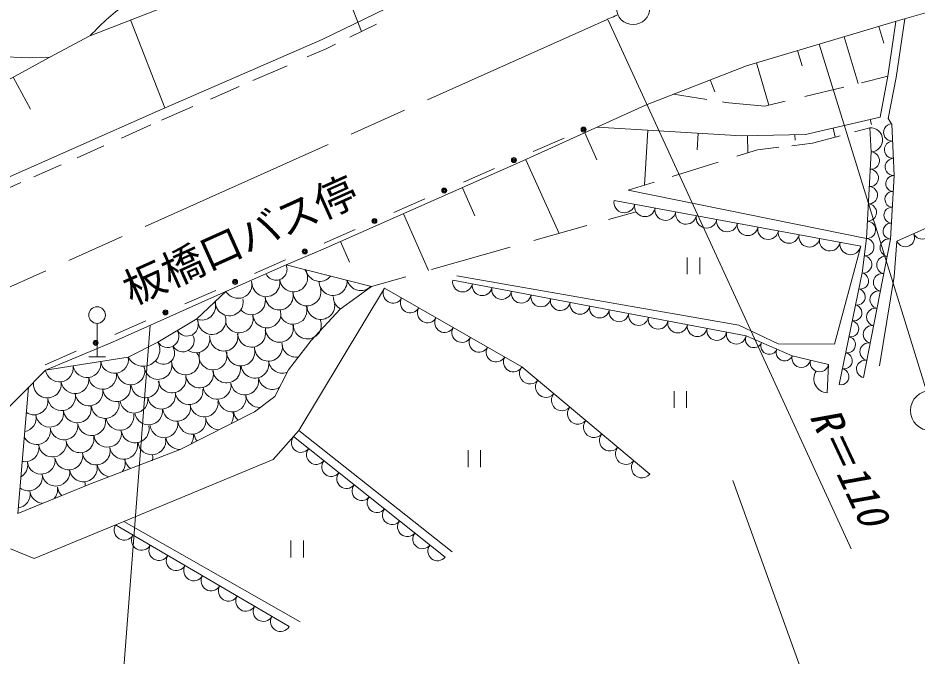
# Model space of a CAD drawing. Units: millimetres, scale not verified. Extents: x 40000 to 680000, y 20000 to 380000.
# Drawn here: x 227379 to 281135, y 270882 to 309014 of the extents above; entities that cross this region are included whole.
import ezdxf
from ezdxf.enums import TextEntityAlignment as Align

# ---------------------------------------------------------------- set-up
doc = ezdxf.new("R2010")
doc.units = ezdxf.units.MM
doc.header["$LTSCALE"] = 1000
doc.linetypes.add('CHAIN', pattern=[18.5, 12, -1.5, 3.5, -1.5])
for name, color, linetype, lineweight in [('M-BGD', 7, 'Continuous', 13), ('M-BMK', 2, 'CHAIN', 13), ('M-BMK-SRVR', 3, 'Continuous', 13), ('M-STR-HTXT', 7, 'Continuous', 13), ('M-STR-STR3', 7, 'Continuous', 13), ('M-TTL-TXT', 7, 'Continuous', 13)]:
    doc.layers.add(name, color=color, linetype=linetype, lineweight=lineweight)
doc.styles.add('ＭＳ ゴシック', font='')
doc.styles.get('ＭＳ ゴシック').set_extended_font_data('MS Gothic')

msp = doc.modelspace()

# ---------------------------------------------------------------- linework, layer by layer
at = {"layer": 'M-BGD'}
for p, q in [((231636, 307937), (247745, 314191)), ((247927, 308207), (245884, 313469)), ((251274, 310503), (245561, 307722)), ((285515, 310426), (279823, 308795)), ((236155, 303638), (234113, 308899)), ((248819, 308641), (247213, 307859)), ((279823, 308795), (270937, 306158)), ((279874, 308809), (279388, 305531)), ((280402, 308961), (279882, 305448)), ((279144, 307501), (278846, 308505)), ((229029, 306530), (231636, 307937)), ((245561, 307722), (235725, 303451)), ((277616, 305099), (276787, 307894)), ((245812, 307177), (244677, 306684)), ((246374, 307450), (245812, 307177)), ((274260, 306145), (273987, 307063)), ((211199, 296783), (229029, 306530)), ((225261, 306761), (228051, 306623)), ((228051, 306623), (229300, 306676)), ((243466, 306158), (241421, 305270)), ((270937, 306158), (264897, 303798)), ((272280, 303799), (271528, 306333)), ((228123, 303574), (227087, 305468)), ((277814, 305148), (279388, 305531)), ((279388, 305531), (278927, 303095)), ((279882, 305448), (279418, 303002)), ((240600, 304914), (238884, 304169)), ((269054, 304591), (268773, 305312)), ((274431, 304323), (276751, 304888)), ((266572, 304452), (268559, 304142)), ((264897, 303798), (257574, 300467)), ((269496, 303995), (269668, 303968)), ((269668, 303968), (272028, 303737)), ((272028, 303737), (273245, 304034)), ((235725, 303451), (219481, 296250)), ((237842, 303716), (235966, 302902)), ((274464, 302044), (278927, 303095)), ((278403, 302641), (278330, 302954)), ((279606, 302685), (279418, 303002)), ((279765, 299596), (279632, 302687)), ((235328, 302619), (233569, 301839)), ((261999, 300546), (261270, 302149)), ((262021, 302490), (270642, 301967)), ((264843, 299018), (265042, 302307)), ((267993, 301138), (268053, 302124)), ((276248, 301895), (276121, 302434)), ((278317, 302450), (277403, 302205)), ((278400, 301006), (278317, 302450)), ((258189, 301028), (260041, 301838)), ((270642, 301967), (274464, 302044)), ((271012, 300955), (270992, 301974)), ((273840, 301704), (273833, 302031)), ((276532, 301971), (274889, 301530)), ((232512, 301370), (230917, 300663)), ((271598, 301138), (270353, 300748)), ((272865, 301289), (271598, 301138)), ((274889, 301530), (273652, 301383)), ((259738, 296137), (257735, 300540)), ((278109, 295839), (278400, 301006)), ((229969, 300243), (228320, 299512)), ((257574, 300467), (245633, 295193)), ((254021, 299208), (255873, 300017)), ((269247, 300401), (266488, 299535)), ((279556, 295804), (279765, 299596)), ((227559, 299175), (225998, 298483)), ((265410, 299196), (263873, 298714)), ((254697, 297192), (253956, 298869)), ((263873, 298714), (278109, 295839)), ((249853, 297387), (251705, 298196)), ((263019, 298109), (277767, 295379)), ((251918, 293931), (250425, 297309)), ((262679, 296967), (264335, 297434)), ((245685, 295566), (247537, 296375)), ((258225, 295710), (261387, 296602)), ((281943, 296578), (279932, 295669)), ((278109, 295839), (277846, 293775)), ((277943, 287518), (279556, 295804)), ((279932, 295669), (279770, 293561)), ((245633, 295193), (243412, 294256)), ((247198, 294430), (246660, 295646)), ((252096, 293982), (256800, 295308)), ((277767, 295379), (276199, 289514)), ((267399, 293699), (267399, 294699)), ((268149, 294699), (268149, 293699)), ((243412, 294256), (239123, 292368)), ((241517, 293745), (243369, 294555)), ((243412, 294256), (248514, 292971)), ((248514, 292971), (250571, 293551)), ((270480, 290647), (253613, 293610)), ((277846, 293775), (276480, 287101)), ((279770, 293561), (278893, 288225)), ((248514, 292971), (246640, 291603)), ((253381, 293349), (270915, 290009)), ((237348, 291925), (239201, 292734)), ((239826, 292678), (238065, 291026)), ((249290, 292860), (244166, 284353)), ((257511, 288164), (249290, 292860)), ((239123, 292368), (233034, 289644)), ((246640, 291603), (244917, 289744)), ((233180, 290104), (235033, 290913)), ((238065, 291026), (235751, 289643)), ((272831, 289544), (270480, 290647)), ((244917, 289744), (243556, 287976)), ((270915, 290009), (273673, 288818)), ((233034, 289644), (229027, 287969)), ((235751, 289643), (233977, 288742)), ((276199, 289514), (272831, 289544)), ((229012, 288283), (230865, 289092)), ((233977, 288742), (229027, 287969)), ((273673, 288818), (275850, 288295)), ((265160, 281753), (257511, 288164)), ((275850, 288295), (275763, 286611)), ((229027, 287969), (222842, 281716)), ((243556, 287976), (242739, 286388)), ((227365, 279406), (228013, 286944)), ((266606, 285705), (266606, 286705)), ((267356, 286705), (267356, 285705)), ((242739, 286388), (241515, 285482)), ((241515, 285482), (237070, 283215)), ((244166, 284353), (242636, 282618)), ((243848, 283992), (252924, 276793)), ((244166, 284353), (253340, 277108)), ((237070, 283215), (231719, 281174)), ((254290, 282178), (254290, 283178)), ((255040, 283178), (255040, 282178)), ((242636, 282618), (233706, 278916)), ((231719, 281174), (227365, 279406)), ((233706, 278916), (228353, 276709)), ((233216, 278714), (243600, 272641)), ((233706, 278916), (244254, 272925)), ((243703, 276778), (243703, 277778)), ((244453, 277778), (244453, 276778)), ((228353, 276709), (226935, 277290))]:
    msp.add_line(p, q, dxfattribs=at)
for centre, radius in [((261199, 302343), 150), ((261199, 302343), 100), ((261199, 302343), 50), ((257031, 300523), 150), ((257031, 300523), 100), ((257031, 300523), 50), ((252863, 298702), 150), ((252863, 298702), 100), ((252863, 298702), 50), ((248695, 296881), 150), ((248695, 296881), 100), ((248695, 296881), 50), ((244527, 295060), 150), ((244527, 295060), 100), ((244527, 295060), 50), ((240359, 293240), 150), ((240359, 293240), 100), ((240359, 293240), 50), ((236191, 291419), 150), ((236191, 291419), 100), ((236191, 291419), 50), ((232023, 289598), 150), ((232023, 289598), 100), ((232023, 289598), 50)]:
    msp.add_circle(centre, radius, dxfattribs=at)
for centre, radius, start, end in [((279654, 302172), 516, 92.4528, 272.4529), ((278358, 301728), 723, 273.3011, 93.3011), ((279698, 301142), 516, 92.4528, 272.4529), ((278371, 300489), 518, 266.7816, 86.7816), ((279743, 300111), 516, 92.4528, 272.4529), ((278313, 299456), 518, 266.7816, 86.7816), ((279738, 299122), 475, 86.8457, 266.8457), ((278255, 298422), 518, 266.7816, 86.7816), ((279686, 298174), 475, 86.8457, 266.8457), ((263634, 297995), 625, 169.5104, 349.5104), ((264863, 297768), 625, 169.5104, 349.5104), ((278196, 297389), 518, 266.7816, 86.7816), ((266092, 297540), 625, 169.5104, 349.5104), ((267321, 297313), 625, 169.5104, 349.5104), ((279634, 297226), 475, 86.8457, 266.8457), ((268550, 297085), 625, 169.5104, 349.5104), ((269779, 296858), 625, 169.5104, 349.5104), ((271008, 296630), 625, 169.5104, 349.5104), ((278138, 296355), 518, 266.7816, 86.7816), ((279582, 296278), 475, 86.8457, 266.8457), ((272237, 296403), 625, 169.5104, 349.5104), ((273466, 296175), 625, 169.5104, 349.5104), ((281441, 296351), 552, 204.2983, 24.2983), ((274695, 295947), 625, 169.5104, 349.5104), ((275924, 295720), 625, 169.5104, 349.5104), ((278043, 295323), 520, 262.7361, 82.7361), ((279455, 295286), 528, 78.9868, 258.9867), ((280435, 295896), 552, 204.2983, 24.2983), ((277153, 295492), 625, 169.5104, 349.5104), ((277912, 294291), 520, 262.7361, 82.7361), ((279253, 294250), 528, 78.9868, 258.9867), ((242814, 293993), 653, 203.7585, 23.7585), ((243861, 293481), 835, 187.1034, 36.0815), ((245424, 294105), 835, 190.2987, 321.433), ((277749, 293299), 487, 258.4337, 78.4337), ((279052, 293214), 528, 78.9868, 258.9867), ((240537, 293095), 835, 210.3549, 12.8198), ((242205, 293193), 835, 179.2369, 12.484), ((246220, 293267), 835, 179.7155, 4.9627), ((247876, 293555), 835, 195.3357, 316.3961), ((253965, 293238), 595, 169.2139, 349.2139), ((255134, 293015), 595, 169.2139, 349.2139), ((242996, 292405), 835, 183.1493, 12.8198), ((244657, 292643), 835, 179.2369, 12.8198), ((249804, 292566), 592, 150.2668, 330.2668), ((256303, 292792), 595, 169.2139, 349.2139), ((257472, 292570), 595, 169.2139, 349.2139), ((258641, 292347), 595, 169.2139, 349.2139), ((277554, 292345), 487, 258.4337, 78.4337), ((278850, 292179), 528, 78.9868, 258.9867), ((238362, 291796), 835, 248.6262, 12.8198), ((240015, 292052), 835, 179.2369, 12.8198), ((241339, 292116), 835, 220.2375, 12.8198), ((245482, 291833), 835, 182.52, 5.0581), ((247065, 292356), 835, 179.2369, 241.4538), ((250832, 291979), 592, 150.2668, 330.2668), ((259810, 292124), 595, 169.2139, 349.2139), ((260979, 291901), 595, 169.2139, 349.2139), ((242260, 291323), 835, 182.52, 17.3619), ((243825, 291545), 835, 206.9018, 17.3619), ((251859, 291392), 592, 150.2668, 330.2668), ((262148, 291679), 595, 169.2139, 349.2139), ((263317, 291456), 595, 169.2139, 349.2139), ((277358, 291392), 487, 258.4337, 78.4337), ((278648, 291143), 528, 78.9868, 258.9867), ((237487, 290680), 674, 210.848, 30.848), ((238978, 290935), 835, 183.7988, 17.3619), ((240604, 291034), 835, 196.2764, 17.3619), ((244682, 290665), 835, 179.2369, 23.5806), ((252887, 290806), 592, 150.2668, 330.2668), ((264486, 291233), 595, 169.2139, 349.2139), ((265655, 291011), 595, 169.2139, 349.2139), ((266824, 290788), 595, 169.2139, 349.2139), ((277163, 290438), 487, 258.4337, 78.4337), ((236329, 289989), 674, 210.848, 30.848), ((241350, 290178), 835, 179.2369, 12.8198), ((243007, 290466), 835, 179.2369, 12.8198), ((253914, 290219), 592, 150.2668, 330.2668), ((267993, 290565), 595, 169.2139, 349.2139), ((269162, 290343), 595, 169.2139, 349.2139), ((278447, 290107), 528, 78.9868, 258.9867), ((237237, 289736), 674, 210.848, 30.848), ((238016, 289842), 835, 236.7206, 12.8198), ((239688, 289942), 835, 179.2369, 12.8198), ((254942, 289632), 592, 150.2668, 330.2668), ((270331, 290120), 595, 169.2139, 349.2139), ((271375, 289810), 501, 156.6498, 336.6498), ((276968, 289485), 487, 258.4337, 78.4337), ((234864, 289193), 995, 206.946, 26.946), ((236071, 288990), 674, 224.8038, 30.848), ((240700, 289052), 835, 179.2369, 12.8198), ((242357, 289340), 835, 179.2369, 12.8198), ((243998, 289581), 835, 179.2369, 281.2426), ((255970, 289045), 592, 150.2668, 330.2668), ((272294, 289413), 501, 156.6498, 336.6498), ((273213, 289016), 501, 156.6498, 336.6498), ((278245, 289071), 528, 78.9868, 258.9867), ((233152, 288613), 835, 188.8718, 8.8718), ((237394, 288518), 835, 188.8718, 35.9808), ((239038, 288816), 835, 164.7637, 21.1563), ((256997, 288458), 592, 150.2668, 330.2668), ((274217, 288687), 560, 166.4981, 346.4981), ((276773, 288531), 487, 258.4337, 78.4337), ((229852, 288098), 835, 188.8718, 8.8718), ((231502, 288355), 835, 188.8718, 8.8718), ((234123, 287925), 835, 188.8718, 19.114), ((235753, 288250), 835, 188.8718, 19.114), ((239849, 288039), 835, 188.8718, 12.8198), ((241544, 288324), 835, 188.8718, 12.8198), ((243188, 288622), 835, 188.8718, 287.5844), ((257989, 287764), 624, 140.0306, 320.0306), ((275306, 288426), 560, 166.4981, 346.4981), ((278044, 288036), 528, 78.9868, 258.9867), ((232435, 287657), 835, 188.8718, 8.8718), ((236593, 287445), 835, 188.8718, 12.8198), ((238237, 287744), 835, 188.8718, 12.8198), ((275807, 287453), 843, 147.4449, 267.0329), ((276578, 287578), 487, 258.4337, 78.4337), ((229135, 287142), 835, 173.2564, 8.8718), ((230785, 287399), 835, 188.8718, 8.8718), ((233272, 286924), 835, 188.8718, 11.5178), ((234981, 287150), 835, 188.8718, 12.8198), ((239284, 287057), 835, 188.8718, 6.6106), ((240929, 287320), 835, 188.8718, 6.6106), ((242585, 287653), 835, 188.8718, 301.7697), ((258945, 286962), 624, 140.0306, 320.0306), ((231621, 286667), 835, 188.8718, 8.8718), ((235964, 286476), 835, 188.8718, 6.6106), ((237608, 286739), 835, 188.8718, 6.6106), ((259901, 286161), 624, 140.0306, 320.0306), ((228334, 286129), 835, 237.268, 8.8718), ((229984, 286387), 835, 188.8718, 8.8718), ((232593, 285920), 835, 188.8718, 8.8718), ((234319, 286235), 835, 188.8718, 6.6106), ((238507, 286005), 835, 188.8718, 6.6106), ((240183, 286310), 835, 188.8718, 6.6106), ((241828, 286573), 835, 188.8718, 272.3238), ((229275, 285397), 835, 188.8718, 8.8718), ((230925, 285655), 835, 188.8718, 11.5178), ((235188, 285532), 835, 188.8718, 8.8718), ((236863, 285742), 835, 188.8718, 6.6106), ((239428, 285237), 835, 326.1337, 16.6291), ((241095, 285599), 835, 188.2247, 226.9376), ((260857, 285360), 624, 140.0306, 320.0306), ((227638, 285117), 835, 280.1601, 8.8718), ((231777, 284892), 835, 188.8718, 11.5178), ((233480, 285212), 835, 188.8718, 8.8718), ((237784, 284974), 835, 188.8718, 6.6106), ((239428, 285237), 835, 188.8718, 266.5485), ((261813, 284558), 624, 140.0306, 320.0306), ((228490, 284355), 835, 208.5446, 8.8718), ((230127, 284635), 835, 188.8718, 8.8718), ((234382, 284458), 835, 188.8718, 11.5178), ((236109, 284765), 835, 188.8718, 8.8718), ((231090, 283868), 835, 188.8718, 11.5178), ((232732, 284200), 835, 188.8718, 8.8718), ((235384, 283747), 835, 188.8718, 8.8718), ((237052, 284063), 835, 188.8718, 270.2083), ((237052, 284063), 835, 322.3254, 5.6355), ((238727, 284272), 835, 188.6037, 220.1535), ((244302, 283632), 579, 141.579, 321.579), ((262769, 283757), 624, 140.0306, 320.0306), ((227803, 283331), 835, 258.2202, 8.8718), ((229440, 283611), 835, 188.8718, 8.8718), ((232053, 283141), 835, 188.8718, 11.5178), ((233694, 283474), 835, 188.8718, 8.8718), ((263726, 282955), 624, 140.0306, 320.0306), ((230415, 282844), 835, 188.8718, 11.5178), ((234600, 282756), 835, 345.9051, 8.8718), ((245209, 282912), 579, 141.579, 321.579), ((227128, 282307), 835, 300.5563, 8.8718), ((228765, 282587), 835, 188.8718, 8.8718), ((231290, 282132), 835, 188.8718, 11.5178), ((232958, 282424), 835, 188.8718, 256.7616), ((232958, 282424), 835, 320.3385, 11.5178), ((234600, 282756), 835, 188.8718, 233.7558), ((246117, 282193), 579, 141.579, 321.579), ((264682, 282154), 624, 140.0306, 320.0306), ((228002, 281595), 835, 232.6865, 8.8718), ((229640, 281875), 835, 188.8718, 8.8718), ((247024, 281473), 579, 141.579, 321.579), ((230565, 281096), 835, 357.4282, 11.5178), ((227278, 280558), 835, 277.9327, 8.8718), ((228915, 280838), 835, 188.8718, 263.9247), ((228915, 280838), 835, 319.7567, 8.8718), ((230565, 281096), 835, 188.8718, 227.5121), ((247932, 280753), 579, 141.579, 321.579), ((248840, 280033), 579, 141.579, 321.579), ((249747, 279313), 579, 141.579, 321.579), ((233735, 278410), 602, 149.6825, 329.6825), ((250655, 278593), 579, 141.579, 321.579), ((234773, 277803), 602, 149.6825, 329.6825), ((251562, 277873), 579, 141.579, 321.579), ((235812, 277196), 602, 149.6825, 329.6825), ((252470, 277153), 579, 141.579, 321.579), ((236850, 276589), 602, 149.6825, 329.6825), ((237889, 275981), 602, 149.6825, 329.6825), ((238927, 275374), 602, 149.6825, 329.6825), ((239966, 274767), 602, 149.6825, 329.6825), ((241004, 274160), 602, 149.6825, 329.6825), ((242043, 273552), 602, 149.6825, 329.6825), ((243081, 272945), 602, 149.6825, 329.6825)]:
    msp.add_arc(centre, radius, start, end, dxfattribs=at)
for points, knots in [([(224798, 308572), (225850, 309042), (226902, 309512), (227905, 310080), (228562, 310452), (229199, 310867), (229877, 311192), (230749, 311610), (231690, 311880), (232608, 312203), (233799, 312623), (234950, 313131), (236149, 313518), (237576, 313979), (239069, 314267), (240448, 314833), (241551, 315285), (242581, 315915), (243634, 316501), (244876, 317192), (246150, 317822), (247276, 318676), (248073, 319280), (248797, 319998), (249400, 320799), (250201, 321863), (250791, 323073), (251575, 324137), (252168, 324941), (252873, 325661), (253548, 326413), (254399, 327359), (255204, 328355), (256178, 329144), (257658, 330341), (259528, 331061), (261040, 332222), (262309, 333196), (263326, 334481), (264454, 335635), (265321, 336521), (266253, 337330), (267186, 338139)], [0, 0, 0, 0, 1, 1, 1, 2, 2, 2, 3, 3, 3, 4, 4, 4, 5, 5, 5, 6, 6, 6, 7, 7, 7, 8, 8, 8, 9, 9, 9, 10, 10, 10, 11, 11, 11, 12, 12, 12, 13, 13, 13, 14, 14, 14, 14]), ([(252991, 320394), (252367, 319496), (251742, 318597), (250968, 317866), (249955, 316908), (248686, 316237), (247528, 315388), (246606, 314711), (245754, 313921), (244747, 313467), (243625, 312960), (242309, 312868), (241105, 312506), (239778, 312106), (238585, 311378), (237261, 310939), (236160, 310573), (234968, 310409), (233974, 309877), (233119, 309420), (232411, 308692), (231703, 307963)], [0, 0, 0, 0, 1, 1, 1, 2, 2, 2, 3, 3, 3, 4, 4, 4, 5, 5, 5, 6, 6, 6, 7, 7, 7, 7]), ([(262601, 308924), (262624, 308934), (262647, 308944), (262670, 308954), (262807, 309015), (262944, 309076), (263081, 309137), (263126, 309157), (263172, 309178), (263218, 309198)], [0, 0, 0, 0, 1, 1, 1, 2, 2, 2, 3, 3, 3, 3])]:
    msp.add_open_spline(points, degree=3, knots=knots, dxfattribs=at)
at = {"layer": 'M-BMK'}
msp.add_line((184321, 273882), (262601, 308924), dxfattribs=at)
at = {"layer": 'M-BMK-SRVR'}
msp.add_circle((264161, 309618), 1000, dxfattribs=at)
at = {"layer": 'M-STR-HTXT'}
for p, q in [((262677, 308893), (277188, 277290)), ((232107, 290760), (232107, 288760)), ((231607, 288760), (232607, 288760))]:
    msp.add_line(p, q, dxfattribs=at)
msp.add_circle((232107, 291260), 500, dxfattribs=at)
at = {"layer": 'M-STR-STR3'}
msp.add_line((270118, 281365), (274839, 268354), dxfattribs=at)
at = {"layer": 'M-TTL-TXT'}
for p, q in [((281698, 286727), (275288, 307449)), ((232261, 251226), (235283, 290655))]:
    msp.add_line(p, q, dxfattribs=at)
msp.add_circle((281944, 285553), 1200, dxfattribs=at)

# ---------------------------------------------------------------- texts
at = {"layer": 'M-STR-HTXT', "style": 'ＭＳ ゴシック'}
msp.add_text('板橋口バス停', height=1833, rotation=24.209, dxfattribs=at).set_placement((233429, 293504), align=Align.TOP_LEFT)
at = {"layer": 'M-STR-HTXT', "style": 'ＭＳ ゴシック', "oblique": 15}
msp.add_text('R＝110', height=1833, rotation=295.162, dxfattribs=at).set_placement((276335, 286007), align=Align.TOP_LEFT)

doc.saveas('drawing.dxf')
